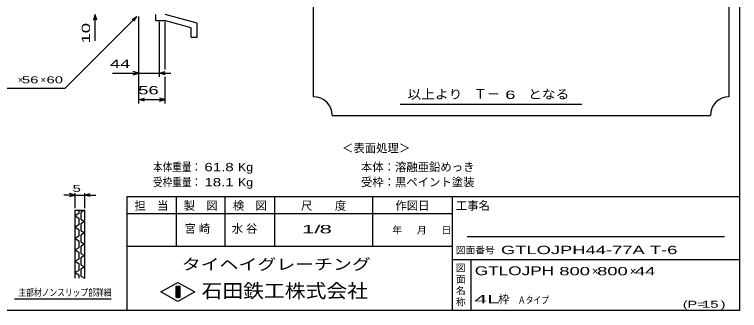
# Model space of a CAD drawing. Units: millimetres, scale not verified. Extents: x -1456 to 1385, y -1026 to 843.
# Drawn here: x -149 to 1385, y -917 to -292 of the extents above; entities that cross this region are included whole.
import ezdxf
from ezdxf.enums import TextEntityAlignment as Align

# ---------------------------------------------------------------- set-up
doc = ezdxf.new("R2010")
doc.units = ezdxf.units.MM
doc.header["$LTSCALE"] = 8
for name, color, linetype, lineweight in [('0_2', 150, 'Continuous', 25), ('19', 6, 'Continuous', 25), ('22', 4, 'Continuous', 25), ('24', 2, 'Continuous', 25), ('32', 4, 'Continuous', 25)]:
    doc.layers.add(name, color=color, linetype=linetype, lineweight=lineweight)
doc.styles.add('ベクトル', font='')
doc.styles.get('ベクトル').set_extended_font_data('ベクトル')

msp = doc.modelspace()

# ---------------------------------------------------------------- linework, layer by layer
at = {"layer": '0_2'}
for p, q in [((1384.8, 842.8), (1384.8, -917.2)), ((1384.8, -677.2), (88.8, -677.2)), ((88.8, -677.2), (88.8, -917.2)), ((192.8, -677.2), (192.8, -781.2)), ((296.8, -781.2), (296.8, -677.2)), ((400.8, -677.2), (400.8, -781.2)), ((608.8, -781.2), (608.8, -677.2)), ((776.8, -677.2), (776.8, -917.2)), ((776.8, -713.2), (88.8, -713.2)), ((1352.8, -761.2), (808.8, -761.2)), ((88.8, -781.2), (776.8, -781.2)), ((776.8, -809.2), (1384.8, -809.2)), ((816.8, -917.2), (816.8, -809.2)), ((160.8, -878), (196.8, -858)), ((196.8, -858), (232.8, -878)), ((192.8, -866), (200.8, -866)), ((192.8, -890), (192.8, -866)), ((192.8, -866), (194.4, -866)), ((194.4, -866), (194.4, -890)), ((196, -890), (196, -866)), ((196, -866), (197.6, -866)), ((197.6, -866), (197.6, -890)), ((199.2, -890), (199.2, -866)), ((199.2, -866), (200.8, -866)), ((200.8, -866), (200.8, -890)), ((200.8, -866), (200.8, -890)), ((196.8, -898), (160.8, -878)), ((232.8, -878), (196.8, -898)), ((200.8, -890), (192.8, -890)), ((194.4, -890), (196, -890)), ((197.6, -890), (199.2, -890)), ((1384.8, -917.2), (-1383.2, -917.2))]:
    msp.add_line(p, q, dxfattribs=at)
at = {"layer": '19'}
for p, q in [((150, -304.5), (150, -291.5)), ((150, -304.5), (168.3, -304.5)), ((224.6, -319.6), (168.3, -304.5)), ((237.6, -309.6), (170, -291.5)), ((224.6, -339.6), (224.6, -319.6)), ((237.6, -339.6), (237.6, -309.6)), ((224.6, -339.6), (237.6, -339.6))]:
    msp.add_line(p, q, dxfattribs=at)
at = {"layer": '22'}
for p, q in [((-42, -447.5), (110, -295.5)), ((18.8, -303.5), (22, -291.5)), ((25.2, -303.5), (22, -291.5)), ((22, -347.5), (22, -291.5)), ((99.6, -301.9), (110, -295.5)), ((103.6, -305.9), (110, -295.5)), ((114, -423.5), (114, -295.5)), ((114, -479.5), (114, -295.5)), ((158, -423.5), (158, -306.9)), ((170, -407.5), (170, -306.9)), ((114, -415.5), (102, -412.3)), ((158, -415.5), (170, -412.3)), ((58, -415.5), (114, -415.5)), ((102, -418.7), (114, -415.5)), ((114, -415.5), (158, -415.5)), ((170, -418.7), (158, -415.5)), ((158, -415.5), (182, -415.5)), ((170, -479.5), (170, -423.5)), ((-202, -447.5), (-42, -447.5)), ((114, -471.5), (126, -468.3)), ((126, -474.7), (114, -471.5)), ((114, -471.5), (170, -471.5)), ((170, -471.5), (158, -468.3)), ((158, -474.7), (170, -471.5))]:
    msp.add_line(p, q, dxfattribs=at)
at = {"layer": '24', "color": 4}
for p, q in [((483.2, 774.8), (483.2, -465.2)), ((1363.2, -465.2), (1363.2, 774.8)), ((667.2, -481.2), (1051.2, -481.2)), ((523.2, -505.2), (1323.2, -505.2))]:
    msp.add_line(p, q, dxfattribs=at)
for centre, start, end in [((483.2, -505.2), 0, 90), ((1363.2, -505.2), 90, 180)]:
    msp.add_arc(centre, 40, start, end, dxfattribs=at)
at = {"layer": '32'}
for p, q in [((-20.8, -673.2), (-44.8, -673.2)), ((-20.8, -673.2), (-32.8, -670)), ((-32.8, -676.4), (-20.8, -673.2)), ((-20.8, -701.2), (-20.8, -669.2)), ((-20.8, -673.2), (-0.8, -673.2)), ((-0.8, -669.2), (-0.8, -701.2)), ((-0.8, -673.2), (11.2, -670)), ((11.2, -676.4), (-0.8, -673.2)), ((-0.8, -673.2), (23.2, -673.2)), ((-20.8, -705.2), (-0.8, -705.2)), ((-20.8, -849.2), (-20.8, -705.2)), ((-12.8, -705.2), (-12.8, -712.4)), ((-0.8, -705.2), (-8.8, -710)), ((-0.8, -705.2), (-0.8, -849.2)), ((-12.8, -712.4), (-20.8, -717.2)), ((-20.8, -717.2), (-12.8, -722)), ((-8.8, -710), (-8.8, -724.4)), ((-12.8, -722), (-12.8, -736.4)), ((-8.8, -724.4), (-0.8, -729.2)), ((-0.8, -729.2), (-8.8, -734)), ((-8.8, -734), (-8.8, -748.4)), ((-12.8, -736.4), (-20.8, -741.2)), ((-20.8, -741.2), (-12.8, -746)), ((-12.8, -746), (-12.8, -760.4)), ((-8.8, -748.4), (-0.8, -753.2)), ((-12.8, -760.4), (-20.8, -765.2)), ((-20.8, -765.2), (-12.8, -770)), ((-0.8, -753.2), (-8.8, -758)), ((-8.8, -758), (-8.8, -772.4)), ((-12.8, -770), (-12.8, -784.4)), ((-8.8, -772.4), (-0.8, -777.2)), ((-0.8, -777.2), (-8.8, -782)), ((-8.8, -782), (-8.8, -796.4)), ((-12.8, -784.4), (-20.8, -789.2)), ((-20.8, -789.2), (-12.8, -794)), ((-12.8, -794), (-12.8, -808.4)), ((-8.8, -796.4), (-0.8, -801.2)), ((-12.8, -808.4), (-20.8, -813.2)), ((-0.8, -801.2), (-8.8, -806)), ((-8.8, -806), (-8.8, -820.4)), ((-20.8, -813.2), (-12.8, -818)), ((-12.8, -818), (-12.8, -832.4)), ((-8.8, -820.4), (-0.8, -825.2)), ((-0.8, -825.2), (-8.8, -830)), ((-12.8, -832.4), (-20.8, -837.2)), ((-20.8, -837.2), (-12.8, -842)), ((-12.8, -842), (-12.8, -849.2)), ((-8.8, -830), (-8.8, -844.4)), ((-8.8, -844.4), (-0.8, -849.2)), ((55.2, -893.2), (-148.8, -893.2))]:
    msp.add_line(p, q, dxfattribs=at)

# ---------------------------------------------------------------- texts
at = {"layer": '0_2', "style": 'ベクトル'}
for s, height, p in [('担\u3000当', 17.6, (104.8, -695.6)), ('製\u3000図', 17.6, (208.8, -695.6)), ('検\u3000図', 17.6, (312.8, -695.6)), ('尺\u3000\u3000度', 17.6, (456.8, -695.6)), ('作図日', 17.6, (656.8, -695.6)), ('工事名', 17.6, (784.8, -695.6)), ('年', 14.7, (650.4, -747.2)), ('月', 14.7, (702.4, -747.2)), ('日', 14.7, (754.4, -747.2)), ('図面番号', 14.66, (784.8, -789.6)), ('図', 14.7, (784.8, -827.2)), ('面', 14.7, (784.8, -851.2)), ('名', 14.7, (784.8, -875.2)), ('称', 14.7, (784.8, -899.2))]:
    msp.add_text(s, height=height, dxfattribs=at).set_placement(p, align=Align.MIDDLE_LEFT)
at = {"layer": '0_2', "color": 222, "style": 'ベクトル'}
for s, height, width, p in [('タイヘイグレーチング', 23.46, 1.25, (204.8, -819.6)), ('石田鉄工株式会社', 29.33, 1.1, (246.8, -875.6))]:
    msp.add_text(s, height=height, dxfattribs=dict(at, width=width)).set_placement(p, align=Align.MIDDLE_LEFT)
at = {"layer": '22', "color": 2, "style": 'ベクトル', "width": 1.65}
msp.add_text(' 10 ', height=17.6, rotation=90, dxfattribs=at).set_placement((2, -363.5), align=Align.MIDDLE_LEFT)
at = {"layer": '22', "color": 2, "style": 'ベクトル'}
for s, height, width, p in [(' 44 ', 17.6, 1.65, (42, -395.5)), (' 56 ', 14.66, 1.6, (-142, -429.5)), (' 60 ', 14.66, 1.6, (-90, -429.5)), (' 56 ', 17.6, 1.65, (102, -451.5)), ('本体重量：', 17.6, 0.85, (144, -614)), (' 61.8', 17.6, 1.35, (244, -614)), ('Kg', 17.6, 1.1, (324, -614)), ('受枠重量：', 17.6, 0.85, (144, -646)), (' 18.1', 17.6, 1.35, (244, -646)), ('Kg', 17.6, 1.1, (324, -646)), ('1/', 17.6, 2, (459.2, -745.2)), (' 8 ', 17.6, 2, (483.2, -745.2)), ('GTLOJPH44-77A T-6           ', 17.6, 1.65, (880, -789.2)), ('GTLOJPH', 18.77, 1.45, (824.8, -833.2)), (' 800 ', 17.6, 1.65, (992.8, -834)), (' 800 ', 17.6, 1.65, (1072.8, -834)), (' 44 ', 17.6, 1.65, (1152.8, -834)), ('4L', 17.6, 2.05, (824, -893.2)), ('Ａタイプ', 14.66, 0.8, (916, -895.2)), ('(P=', 14.66, 1.55, (1264.8, -904)), (' 15 ', 14.66, 1.6, (1296.8, -904)), (')', 14.7, 1.6, (1344.8, -904))]:
    msp.add_text(s, height=height, dxfattribs=dict(at, width=width)).set_placement(p, align=Align.MIDDLE_LEFT)
for s, height, p in [('×', 14.7, (-142, -429.5)), ('×', 14.7, (-94, -429.5)), ('＜表面処理＞', 17.6, (544, -574)), ('本体：', 17.6, (584, -614)), ('溶融亜鉛めっき', 17.6, (656, -614)), ('受枠：', 17.6, (584, -646)), ('黒ペイント塗装', 17.6, (656, -646)), ('×', 17.6, (1072.8, -834)), ('×', 17.6, (1152.8, -834)), ('枠', 17.6, (874.4, -893.2))]:
    msp.add_text(s, height=height, dxfattribs=at).set_placement(p, align=Align.MIDDLE_LEFT)
at = {"layer": '22', "color": 2, "char_height": 17.6, "attachment_point": 4, "style": 'ベクトル'}
for s, insert in [('\\T1.25;宮崎\u3000', (210.8, -745.2)), ('\\T1.25;水谷\u3000', (310.8, -745.2))]:
    msp.add_mtext(s, dxfattribs=dict(at, insert=insert))
at = {"layer": '24', "style": 'ベクトル'}
for s, height, width, p in [('以上より\u3000', 19.35, 1.1, (682.4, -460)), (' 6 ', 17.6, 1.65, (878.4, -461.2)), ('となる', 19.35, 1.1, (937.6, -460))]:
    msp.add_text(s, height=height, dxfattribs=dict(at, width=width)).set_placement(p, align=Align.MIDDLE_LEFT)
msp.add_text('Ｔ－', height=20.53, dxfattribs=at).set_placement((822.4, -459.2), align=Align.MIDDLE_LEFT)
at = {"layer": '32', "color": 2, "style": 'ベクトル'}
for s, width, p in [(' 5 ', 1.6, (-34.8, -659.2)), ('主部材ノンスリップ部詳細', 0.8, (-140.8, -879.2))]:
    msp.add_text(s, height=14.66, dxfattribs=dict(at, width=width)).set_placement(p, align=Align.MIDDLE_LEFT)

doc.saveas('drawing.dxf')
